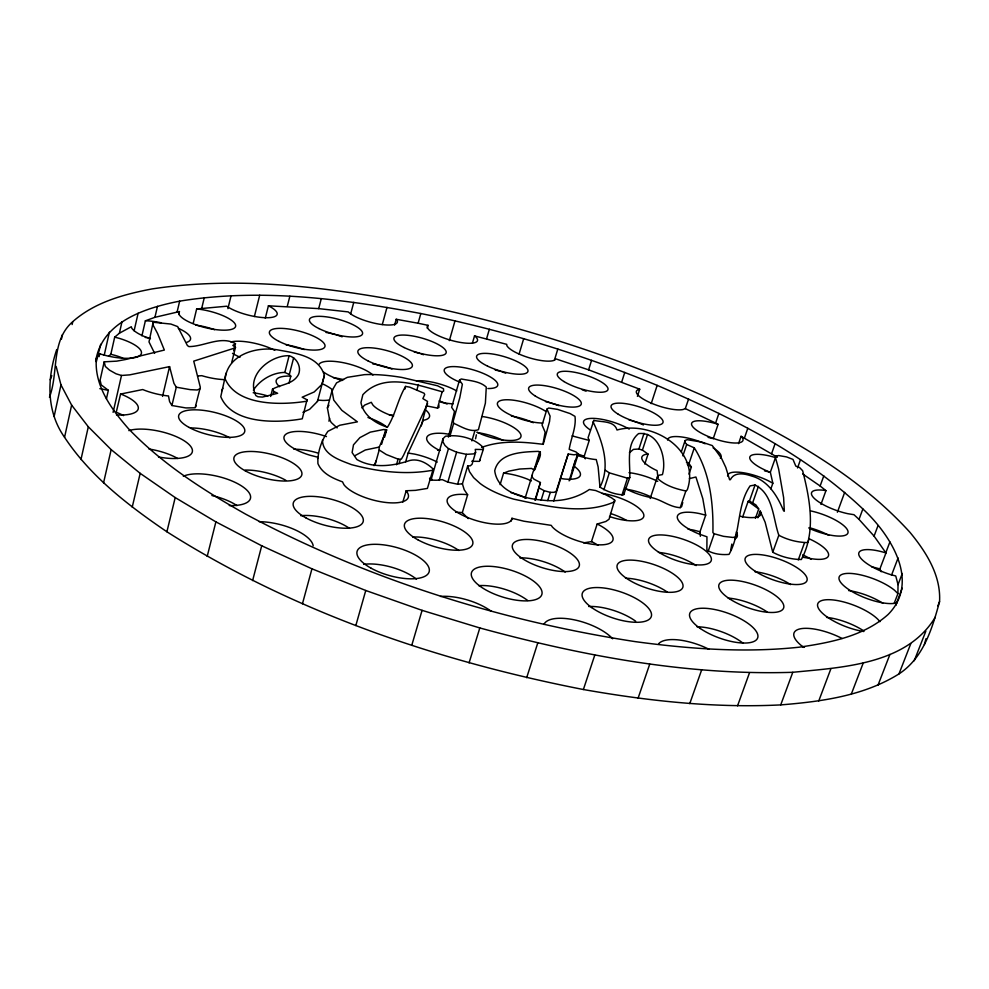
<?xml version="1.0" encoding="UTF-8"?>
<svg xmlns="http://www.w3.org/2000/svg" width="989" height="989" viewBox="0 0 989 989"><rect width="100%" height="100%" fill="white"/><g stroke="black" fill="none" stroke-linecap="round" stroke-linejoin="round"><path stroke-width="1.48" d="M96.39 358.043C93.955 385.438 111.324 409.087 128.422 428.633C162.097 463.816 203.462 490.309 245.631 514.144C366.684 578.899 499.519 620.758 635.037 641.601C689.37 648.932 744.519 653.049 799.211 647.189C830.476 642.615 863.756 636.236 888.085 614.503C920.833 581.52 890.1 534.159 862.878 508.964C804.242 453.419 730.71 416.938 657.166 385.364C580.926 353.901 501.658 329.832 420.82 313.525C341.65 298.69 259.823 288.096 179.652 301.151C145.952 307.74 102.015 321.487 95.797 360.725M894.143 603.438L897.913 593.623L898.024 584.635L895.75 575.957L891.126 574.77A31.265 9.507 20.6 0 1 858.848 554.866A31.265 9.507 20.6 0 1 885.192 552.703L885.959 552.962L879.864 569.021L881.162 571.729M576.686 455.163A29.534 9.012 17.5 0 0 594.945 459.477L596.243 459.539L598.122 466.882L599.977 487.144C606.875 491.533 615.418 494.661 623.614 494.859L629.808 477.464C630.216 462.939 625.926 443.974 638.56 433.602C658.921 431.266 667.179 458.537 662.407 474.596L659.008 475.227L657.351 476.908L650.181 498.505M624.306 494.302L624.343 492.843M49.45 397.281C58.858 372.247 50.513 341.057 72.753 321.66C94.721 302.214 123.848 294.302 152.046 288.936C239.35 275.721 328.212 287.193 414.304 303.536C513.254 323.7 610.139 354.285 702.388 395.439C777.465 430.586 853.532 470.257 910.016 532.391C926.075 551.936 941.095 575.301 939.55 601.658C932.219 628.472 923.516 657.858 898.964 673.929C863.681 695.972 821.402 701.597 780.717 704.897C714.577 708.223 648.45 701.003 583.386 689.518C437.2 660.924 293.177 611.919 166.894 531.773C128.471 505.577 90.506 476.55 64.557 437.299C46.211 411.288 46.978 378.651 56.719 349.537M116.195 412.45L120.584 394.055L142.713 389.542A32.996 10.731 13.1 0 0 167.5 395.872L168.476 395.934L169.601 401.621L171.913 405.515L185.858 407.938L195.105 407.802L200.31 387.255L193.733 361.133L234.776 348.017L235.493 347.238L232.835 345.408L235.481 343.69C220.98 335.333 204.29 346.583 188.924 346.595L187.403 345.557L177.674 326.593L170.899 324.058L153.159 322.241L149.005 341.922L154.643 353.345M195.834 406.838L195.909 405.403M153.159 322.241L152.949 324.837L157.572 333.466L164.347 350.057L125.554 359.514L116.702 361.146L104.191 361.826L100.087 380.159L101.212 384.894L108.345 390.309L106.429 398.79M324.367 375.486L321.969 384.313L314.23 391.941L302.177 397.195L307.035 399.791L306.899 401.175C282.112 405.218 237.1 406.368 225.158 378.898C227.544 354.532 256.621 346.212 277.501 349.859C294.586 353.036 318.817 355.657 324.367 375.486L317.444 401.435L309.656 409.298L302.943 412.339M225.999 373.212L220.77 396.663C232.205 424.516 277.649 423.205 302.263 418.804L307.035 399.791M757.821 517.803L760.182 511.103L765.14 522.229L772.743 552.233C781.298 556.894 791.732 559.465 801.35 559.514C816.172 531.983 809.979 499.433 802.635 470.702L799.557 467.525L795.799 466.103L792.993 459.415L786.552 456.918L778.664 455.546L776.044 456.016L770.443 471.914M802.499 557.203L808.26 558.117A31.401 9.828 19.9 0 0 828.621 554.866A31.401 9.828 19.9 0 0 808.594 538.548M421.265 425.888L427.557 401.46L422.872 398.592L424.726 394.549L424.12 393.263L409.78 387.181L405.589 386.402C397.924 399.062 395.452 414.626 387.453 427.211C375.672 423.601 363.445 415.429 360.948 402.61L362.852 394.71C384.066 372.074 416.826 384.956 442.182 391.731L443.628 391.051L443.529 388.739L437.509 385.772L401.954 377.464A93.906 29.188 15.9 0 0 364.471 374.646L347.399 377.328L336.557 382.879L331.995 390.704L327.408 407.901L329.522 419.299L331.179 422.439L337.125 427.916M700.348 536.298L700.002 531.748L705.689 515.17L699.47 513.575A31.599 10.15 19 0 0 677.28 517.136A31.599 10.15 19 0 0 699.643 534.245L706.95 536.804L706.888 550.057C713.118 554.149 721.723 555.039 729.041 554.384C741.082 533.17 736.348 505.874 750.095 485.883L755.04 485.018C773.225 493.87 772.928 518.409 778.825 535.247C787.429 539.883 797.851 542.454 807.506 542.59L808.643 540.34M730.71 549.995L731.86 544.061M475.561 438.807L476.389 434.801M61.454 339.091L62.406 334.641M72.123 324.565L72.753 321.66M54.123 416.48L60.972 384.894L56.113 366.326M64.557 437.299L71.628 405.119L60.972 384.894M535.408 500.298L540.414 482.533L534.011 479.195L532.342 477.304C530.215 471.419 545.891 453.283 538.325 451.367C523.169 451.948 498.938 452.319 494.723 470.739C497.615 493.424 525.975 498.827 544.667 500.372C560.429 501.918 576.389 498.419 589.382 489.481L595.65 490.532L605.058 494.426L611.598 497.85L614.688 500.187L614.725 501.744C583.164 515.628 546.151 505.985 513.736 499.148A46.879 15.589 17 0 1 480.11 483.473L473.62 477.625L469.503 471.704L467.686 465.992L470.344 465.794L472.074 464.261L475.61 452.356L475.264 449.389L482.941 449.538L483.398 447.671C474.164 437.83 458.5 434.344 445.507 436.236L442.985 438.696L431.031 479.974M96.341 361.714L100.73 344.234M99.085 356.683L99.741 353.753L100.94 354.173A32.13 10.001 12.8 0 0 140.141 355.348A32.13 10.001 12.8 0 0 119.236 338.337L114.687 337.15L110.83 354.297L108.567 356.25M104.191 355.335L109.383 332.143M80.974 459.539L88.305 426.778L71.628 405.119M114.687 337.15L119.397 333.206L121.968 321.808M113.105 412.351L121.499 375.474L129.744 374.856L169.564 366.622L173.94 383.349L176.289 387.181L190.259 389.654L197.194 389.987L200.235 388.652M134.108 330.821L138.126 313.204M103.536 482.929L111.164 449.624L88.305 426.778M141.922 335.84L145.371 320.807L154.939 317.308L179.442 311.572L178.749 314.502M154.939 317.308L157.474 306.33M177.118 311.931L179.652 301.151M132.229 507.134L140.178 473.348L111.164 449.624M162.542 396.391L169.564 366.622M171.913 405.515L176.289 387.181M193.201 323.403L196.638 308.976L226.778 306.207A27.989 7.85 14.3 0 0 267.265 317.729A27.989 7.85 14.3 0 0 268.415 305.799L318.693 308.617L348.215 311.906L350.922 314.119A26.443 7.158 15.4 0 0 380.852 324.404A26.443 7.158 15.4 0 0 397.281 320.832L396.206 319.274L394.599 325.097M201.756 308.197L204.29 297.602M166.894 531.773L175.201 497.578L140.178 473.348M227.915 308.642L231.08 295.649M542.912 444.395L545.137 432.181L542.059 425.06L546.954 409.137L548.685 408.012L557.512 409.372L570.121 413.587L574.992 416.381C576.451 427.347 570.838 438.486 569.194 449.352L575.957 451.911L578.268 453.951L570.047 480.024M233.738 350.724L235.481 343.69M231.649 362.778L235.493 347.238M254.383 316.529L259.699 295.204M265.287 318.273L268.415 305.799M207.196 556.411L215.886 521.871L175.201 497.578M287.28 306.343L289.864 296.218M270.64 396.465L272.519 389.147C281.21 384.251 293.201 384.375 298.468 374.559C301.707 367.043 296.848 357.87 289.122 355.706C269.873 355.15 245.816 375.499 255.867 395.588L257.931 396.774L262.444 397.084L277.649 393.288L273.817 391.496L272.519 389.147M273.075 394.438L273.817 391.496M253.369 390.173C260.058 379.875 272.408 372.519 284.82 372.433L289.122 355.706M289.011 383.102L290.803 376.166L289.32 374.534L293.646 357.795M318.693 308.617L321.301 298.629M252.615 580.58L261.714 545.78L215.886 521.871M350.662 313.946L353.753 302.35M402.832 502.016L406.182 490.89A34.318 12.14 15.5 0 1 386.934 502.585A34.318 12.14 15.5 0 1 343.974 484.771L342.503 481.853C332.922 478.355 322.154 473.583 317.926 463.618C317.308 452.307 321.45 440.587 327.903 431.328L339.845 425.233L357.4 421.846L341.86 410.348L333.75 400.137L331.995 390.704M328.917 421.19L329.696 418.31M317.444 401.435L317.803 400.1L322.797 400.446A30.807 9.655 14.7 0 0 328.682 400.075M302.449 603.784L311.955 568.811L261.714 545.78M382.31 324.565L386.996 307.344M682.756 502.536L681.656 506.541L680.222 507.666C669.083 507.073 660.306 498.666 649.588 497.282A30.498 9.569 18.2 0 1 627.273 489.493L625.184 488.294M924.369 644.556L925.988 638.733M374.918 465.362L379.195 449.983L379.059 447.572L386.65 429.844L383.683 429.51L370.269 432.144L359.909 437.62L353.493 444.827L352.109 452.554L356.856 459.514C372.816 468.749 393.115 466.153 409.916 460.454C418.656 458.364 427.124 463.211 433.194 469.083L427.409 488.418L415.454 490.359L406.046 490.754M381.606 444.259L385.71 429.535M384.597 437.2L386.65 429.844M396.206 319.274L418.112 323.23L420.82 313.525M404.785 389.258L405.589 386.402M427.26 328.237L428.076 325.344L418.112 323.23M448.437 437.101L454.47 411.473L451.627 407.307L459.477 380.209L461.233 378.96C469.552 380.691 479.838 381.074 486.279 387.082L485.389 403.141L478.416 429.708C470.22 432.688 461.121 426.457 453.667 423.304L453.234 421.153L459.786 397.726L462.37 384.251L459.477 380.209M416.876 389.95L418.421 384.498M396.49 464.756L398.073 459.143L401.349 459.18L403.574 455.249L427.619 403.673M399.062 463.693L400.248 459.489M355.83 625.543L365.757 590.495L311.955 568.811M405.663 461.789L408.148 453.061L423.391 420.3A30.288 9.457 15.7 0 0 425.789 410.064M449.352 340.636L455.002 320.844M426.444 405.861L437.484 408.086L442.182 391.731M472.445 343.072L474.522 335.901L506.702 344.333L506.85 345.594A25.776 6.886 16.8 0 0 529.189 357.771A25.776 6.886 16.8 0 0 554.681 360.058L555.756 358.846L588.603 369.837L639.722 389.209L637.411 396.354M449.908 436.248L453.667 423.304M439.215 480.394L448.462 448.623L444.976 445.47L442.998 441.972L442.985 438.696M486.563 338.819L489.357 329.238M467.686 465.992L462.407 483.831L457.61 484.214L447.844 482.125L456.609 452.208L448.462 448.623M457.61 484.214L466.425 454.347L473.879 453.864L475.61 452.356M471.889 440.896L474.868 430.796M411.745 645.384L422.08 610.349L365.757 590.495M578.268 453.951L574.09 454.816L568.205 454.025L556.238 491.199L554.211 492.312L550.304 492.374L544.098 490.668L539.215 487.997M468.242 518.607L462.308 512.661L467.636 494.747L464.187 489.654L462.407 483.831M471.741 461.257L479.418 461.369L483.534 448.697M519.089 354.062L523.7 338.646M776.044 456.016L775.524 457.771L778.64 469.07L783.634 497.652L784.326 511.239L783.56 510.707C777.403 495.934 768.008 480.394 751.529 476.006C744.556 473.57 734.308 471.605 730.364 479.727L729.598 479.727L725.802 467.414L721.513 458.315L712.278 445.569L701.819 442.095L687.157 439.672L685.105 440.55L681.322 451.874M500.1 484.622L503.562 473.162L508.828 471.135L519.658 469.033L531.501 468.415L534.06 469.923M554.409 360.219L557.833 349.018M511.115 521.067L511.968 518.285L523.91 521.215L551.219 525.357L552.406 527.026A33.354 11.485 17.9 0 0 602.313 544.803A33.354 11.485 17.9 0 0 598.506 524.664L597.158 524.034L591.471 541.613L583.535 542.887M469.083 662.877L479.813 627.953C581.619 655.695 686.836 675.697 792.782 672.297C842.134 667.365 906.765 664.732 935.347 617.074M525.06 498.369L532.243 475.054M533.85 470.702L539.734 451.59M535 469.627L540.439 451.985M534.962 500.113L540.414 482.533M541.119 500.249L544.098 490.668M547.733 500.582L550.304 492.374M588.603 369.837L591.583 360.305M560.442 478.775L568.205 454.025M572.174 470.294L575.375 460.169M569.108 480.864L577.341 454.755M680.222 507.666L685.871 490.964L687.293 489.864C701.003 449.661 651.838 420.152 617 430.005C614.28 420.597 601.609 422.241 593.894 420.387L588.072 437.731L589.221 440.426L584.215 456.238L585.265 458.847M553.63 501.287L560.689 478.441L563.94 478.96A30.807 9.828 17.3 0 0 574.3 466.375M526.68 677.688L537.769 642.949M621.71 381.989L624.751 372.433M599.977 487.144C610.843 466.103 602.486 441.749 593.091 421.858L593.894 420.387M603.871 489.74L609.323 472.853L605.392 470.282M614.688 500.187L609.039 519.25L605.849 521.487L597.158 524.034M651.207 403.636L657.166 385.364M621.97 495.069L627.471 478.194L629.808 477.464M629.412 452.752L633.43 449.389L638.919 449.006L644.049 433.281M644.779 464.064L648.055 454.087L642.43 450.106L647.572 434.381M583.386 689.518L594.785 655.077M639.722 389.209L637.361 390.074A26.246 7.096 17.9 0 0 651.368 403.178A26.246 7.096 17.9 0 0 683.016 409.533L685.29 408.605L688.616 399.024M682.892 455.867L686.7 444.481L685.278 442.676L685.105 440.55M688.974 474.139L691.373 467.031L689.012 463.507L694.29 447.844L686.7 444.481M713.18 438.832L718.101 424.343L715.616 423.045L718.904 413.353M895.886 605.392L896.8 602.66L893.611 603.463A32.662 10.397 20.7 0 1 848.327 589.234A32.662 10.397 20.7 0 1 849.551 573.385A32.662 10.397 20.7 0 1 894.612 590.334L897.913 593.623M638.09 698.185L649.736 664.114M738.56 443.604L741.07 436.31L777.354 457.239M744.42 438.053L747.795 428.286M708.186 551.219L714.219 533.776L712.908 532.638C713.452 503.71 710.139 472.791 694.29 447.844M742.578 517.259L748.166 501.299L749.427 501.064L755.88 504.897L758.724 508.989L755.423 518.347M749.427 501.064L755.04 485.018M752.802 502.387L758.439 486.341M771.618 453.617L775.079 443.74M689.766 703.624L701.621 669.986M770.864 488.826L772.842 483.225L770.357 472.309A27.915 7.863 19.1 0 1 749.835 457.005A27.915 7.863 19.1 0 1 775.104 457.462M797.542 467.933L800.497 459.638M772.743 552.233L778.825 535.247M737.547 705.837L749.538 672.681M820.944 504.415L825.951 490.643L820.128 485.995L823.8 475.882M798.271 559.922L804.428 542.961M837.386 512.24L844.68 492.361M780.717 704.897L792.782 672.297M885.959 552.962L874.078 536.112L859.008 519.373L862.878 508.964M50.204 379.863L51.799 375.622M874.078 536.112L878.047 525.542M818.731 701.003L830.809 668.972M885.823 552.69L889.902 541.935M736.743 532.737L735.111 537.027L732.936 537.447L723.503 536.335L714.219 533.776M891.509 575.215L898.086 557.981M851.22 694.352L863.261 662.927M898.024 584.635L902.302 573.484M896.232 603.797L902.228 588.22M877.985 685.229L889.927 654.421M898.964 673.929L910.758 643.752M914.232 660.751L925.84 631.192M937.881 605.911L939.55 601.658M374.027 465.683L376.29 460.59M433.194 469.083L432.675 470.22C405.811 475.239 377.724 471.605 351.491 464.632C340.167 460.244 322.624 454.878 322.476 440.13M179.442 311.572L178.774 312.969A29.225 8.493 13.9 0 0 209.755 328.62A29.225 8.493 13.9 0 0 235.221 324.12A29.225 8.493 13.9 0 0 199.691 309.273L196.638 308.976M221.647 390.84L222.896 388.232M327.408 407.901L328.941 405.218M317.556 458.513L318.273 457.326L309.977 455.224A33.255 11.299 14.8 0 1 285.005 435.036A33.255 11.299 14.8 0 1 326.469 436.582M98.096 356.089L99.741 353.753M361.949 407.913L364.768 405.033L371.295 402.3L372.89 405.02A30.288 9.457 15.7 0 0 388.43 414.44L393.511 416.208M428.076 325.344L427.532 325.764A26.085 7.034 16.1 0 0 455.83 341.526A26.085 7.034 16.1 0 0 475.486 336.619L474.522 335.901M354.964 455.657L365.349 449.983L378.775 447.176M119.397 333.206L131.302 326.729L131.747 328.15A30.597 9.198 13.3 0 0 145.482 336.965L150.439 338.695M437.484 408.086L438.943 407.381L438.856 405.008M481.556 447.436C501.225 440.093 522.81 441.786 543.233 444.333L549.55 421.45L550.094 416.122L546.954 409.137M197.689 375.981L201.793 375.672A31.413 9.841 13.7 0 0 225.269 379.64M689.37 478.627L695.922 477.007L702.82 498.691L705.689 515.17M648.055 454.087L645.866 454.322A29.262 8.777 18.3 0 0 655.25 469.8L657.079 470.616L657.945 477.526M145.371 320.807L146.335 320.795A30.597 9.198 13.3 0 1 161.145 322.797M389.369 415.021L393.573 415.17M503.562 473.162L504.217 473.199A32.229 10.768 17 0 1 527.57 479.171L531.377 480.901M290.803 376.166L289.74 376.08A30.807 9.655 14.7 0 0 279.578 386.699M685.871 490.964C676.031 488.999 665.572 485.686 658.019 478.812L657.351 476.908M462.308 512.661L461.517 512.549A33.663 12.103 16.7 0 0 455.657 512.29M467.636 494.747L466.845 494.624A33.774 11.831 16.7 0 0 448.017 503.908A33.774 11.831 16.7 0 0 481.964 522.105A33.774 11.831 16.7 0 0 512.018 518.842L511.968 518.285M408.148 453.061L414.317 454.05A32.686 11.04 15.9 0 1 437.249 462.11M99.84 388.677L108.345 390.309M825.951 490.643L823.503 490.235A28.904 8.283 19.8 0 0 814.343 498.444A28.904 8.283 19.8 0 0 847.907 513.711L853.964 514.7L859.008 519.373M449.253 434.307L445.211 433.639A31.203 10.088 16.3 0 0 438.424 449.847M572.087 435.889L589.221 440.426M627.471 478.194L609.323 472.853M456.609 452.208L466.425 454.347M700.002 531.748L693.808 530.166A31.5 10.397 19.1 0 0 688.035 529.214M110.83 354.297L115.367 355.459A32.031 10.236 12.6 0 1 122.698 358.043M422.08 610.349L479.813 627.953M121.499 375.474L116.072 373.817L109.519 370.133L105.341 366.462L104.191 361.826M638.919 449.006L642.43 450.106M718.101 424.343L716.988 423.96A27.049 7.467 18.5 0 0 691.67 424.862A27.049 7.467 18.5 0 0 722.304 441.119A27.049 7.467 18.5 0 0 742.01 437.249L741.07 436.31M578.713 454.334L584.215 456.238M879.864 569.021L879.097 568.749A31.178 9.729 20.7 0 0 871.742 566.87M609.496 516.456L612.117 517.383A31.871 10.471 18.1 0 0 643.456 513.662A31.871 10.471 18.1 0 0 602.35 493.437M398.073 459.143L386.266 454.507L379.195 449.983M120.584 394.055L122.228 394.636A34.788 11.744 12.4 0 1 138.176 409.05A34.788 11.744 12.4 0 1 116.479 414.898M116.405 412.413L118.037 412.994A34.664 12.016 12.3 0 1 123.563 415.603M685.29 408.605L715.616 423.045M447.844 482.125L442.268 479.628L437.15 480.209A32.686 11.04 15.9 0 1 429.906 479.9M476.933 432.131L481.89 434.369A29.868 9.247 16.6 0 0 521.042 435.939A29.868 9.247 16.6 0 0 482.175 416.493M526.086 498.048L522.303 496.293A32.13 11.015 17 0 0 510.584 492.473M591.471 541.613L592.819 542.244A33.243 11.757 17.9 0 1 597.937 545.26M284.82 372.433L289.32 374.534M686.428 462.283L689.012 463.507M772.842 483.225L768.07 480.642A29.052 8.53 19.1 0 0 727.632 476.092M748.166 501.299L758.724 508.989M820.128 485.995L802.709 473.978M691.373 467.031L689.457 465.646A29.262 8.777 18.3 0 0 687.318 464.36M760.182 511.103L760.986 512.957A30.263 9.284 19 0 1 740.341 516.295M479.888 459.465L480.011 460.503M582.249 389.827A26.419 7.442 17.3 0 1 586.069 391.199M495.18 369.973A26.691 7.615 16.5 0 1 500.483 371.407M501.794 371.815A26.691 7.615 16.5 0 1 505.676 373.15M414.193 351.96A27.037 7.764 15.8 0 1 419.583 353.419M420.906 353.827A27.037 7.764 15.8 0 1 423.527 354.705M325.974 332.428A27.432 7.912 15 0 1 335.543 334.628M336.89 335.036A27.432 7.912 15 0 1 342.145 336.804M708.099 437.348A26.975 7.652 18.5 0 1 712.068 438.448M629.029 419.979A27.185 7.85 17.8 0 1 631.711 420.708M633.047 421.104A27.185 7.85 17.8 0 1 638.375 422.884M639.66 423.379A27.185 7.85 17.8 0 1 643.419 424.936M545.495 401.596A27.445 8.048 17.1 0 1 558.921 405.663M372.705 363.841A28.149 8.394 15.5 0 1 391.941 369.008M286.019 344.802A28.607 8.555 14.6 0 1 304.278 349.562M195.896 325.121A29.151 8.703 13.8 0 1 214.551 329.683M764.485 470.813A27.84 8.048 19.2 0 1 769.887 472.26M511.4 416.085A28.557 8.716 16.9 0 1 533.355 422.723M439.128 400.916A28.928 8.913 16 0 1 447.09 404.056M333.491 377.736A29.361 9.099 15.1 0 1 343.591 379.665M145.309 337.472A30.511 9.42 13.2 0 1 149.698 337.929M477.403 432.601A29.781 9.47 16.6 0 1 502.956 440.328M809.113 527.607A30.004 9.222 19.9 0 1 828.794 535.321M625.048 489.048A30.412 9.791 18.2 0 1 651.059 496.923M437.558 450.156A31.104 10.323 16.3 0 1 440.365 450.403M802.66 554.866A31.302 10.063 20 0 1 811.339 559.366M610.485 513.489A31.772 10.718 18.1 0 1 626.556 520.424M429.535 478.206A32.575 11.312 15.9 0 1 432.193 479.554M293.857 449.229A33.144 11.571 14.7 0 1 317.716 452.987M190.642 427.953A33.836 11.806 13.5 0 1 230.029 437.942M848.599 590.557A32.563 10.644 20.9 0 1 882.744 603.179M754.953 571.741A32.711 11.027 20 0 1 790.668 584.623M658.81 552.443A32.934 11.398 19 0 1 696.132 565.584M245.21 470.072A34.862 12.709 14.1 0 1 285.821 480.295M149.005 449.031A35.678 12.968 12.8 0 1 177.674 458.476M826.557 617.383A34.096 11.707 21 0 1 863.694 630.846M728.127 598.073A34.256 12.14 20 0 1 766.92 611.795M625.493 578.194A34.516 12.56 18.9 0 1 667.464 592.201M519.93 557.895A34.887 12.981 17.6 0 1 565.189 572.062M412.697 537.039A35.381 13.364 16.3 0 1 458.871 550.514M300.841 515.714A36.012 13.71 14.9 0 1 349.513 528.373M211.893 495.526A36.803 14.031 13.4 0 1 236.977 505.602M802.153 646.621A35.765 12.919 21.1 0 1 804.638 646.843M697.01 626.791A35.963 13.426 20 0 1 743.023 643.196M588.752 606.517A36.259 13.908 18.7 0 1 635.692 621.24M478.651 585.649A36.692 14.378 17.3 0 1 527.669 600.484M363.705 564.336A37.285 14.81 15.8 0 1 416.394 579.109M178.379 328.323A30.597 9.198 13.3 0 1 186.674 342.379M128.842 430.623A35.802 12.672 12.9 0 1 188.269 443.814A35.802 12.672 12.9 0 1 158.524 456.98M259.155 521.685A38.188 14.86 14.2 0 1 313.179 545.792M440.513 596.454A38.88 15.663 16.9 0 1 491.385 611.375M543.938 624.455A38.361 15.144 18.5 0 1 574.374 619.856A38.361 15.144 18.5 0 1 612.673 638.783M658.736 643.703A37.99 14.588 19.9 0 1 708.804 649.192M803.748 647.412A35.888 12.622 21 0 1 799.903 628.917A35.888 12.622 21 0 1 842.109 638.474M863.879 631.514A34.207 11.435 20.9 0 1 820.363 611.066A34.207 11.435 20.9 0 1 837.498 600.583A34.207 11.435 20.9 0 1 879.926 621.685M459.737 382.125A27.84 8.023 16.3 0 1 448.66 367.006A27.84 8.023 16.3 0 1 489.061 376.216A27.84 8.023 16.3 0 1 487.861 388.529M667.587 440.056A28.1 8.085 18.4 0 1 705.132 443.764M713.118 447.893A28.1 8.085 18.4 0 1 720.338 458.216M542.763 423.02A28.644 8.505 16.9 0 1 503.957 411.399A28.644 8.505 16.9 0 1 506.974 399.754A28.644 8.505 16.9 0 1 545.78 411.362M590.433 430.017A28.347 8.295 17.7 0 1 591.645 418.372A28.347 8.295 17.7 0 1 629.177 429.09M453.123 403.833A29.015 8.703 16 0 1 440.785 402.177M416.307 380.852A29.015 8.703 16 0 1 456.745 390.964M240.043 357.19A29.979 9.049 14.2 0 1 232.489 353.357M230.845 341.947A29.979 9.049 14.2 0 1 274.781 350.329M342.12 380.505A29.447 8.876 15.1 0 1 323.588 372.099M319.2 364.113A29.447 8.876 15.1 0 1 343.628 362.753A29.447 8.876 15.1 0 1 372.952 375.078M321.895 383.559A30.807 9.655 14.7 0 1 332.7 390.049M810.535 510.88A30.09 9 19.8 0 1 848.055 532.329A30.09 9 19.8 0 1 809.089 528.274M629.004 472.668A30.498 9.569 18.2 0 1 657.734 481.359M253.196 392.757A32.291 10.533 14.2 0 1 267.908 395.996M367.97 417.506A31.697 10.323 15.3 0 1 387.156 427.396M736.199 532.082A31.599 10.15 19 0 1 734.839 538.968M183.324 476.265A36.939 13.71 13.5 0 1 241.328 485.797A36.939 13.71 13.5 0 1 229.275 505.552M487.515 366.103A26.765 7.43 16.6 0 0 527.903 371.456A26.765 7.43 16.6 0 0 491.348 353.827A26.765 7.43 16.6 0 0 487.515 366.103M563.94 381.531A26.48 7.257 17.3 0 0 606.875 390.952A26.48 7.257 17.3 0 0 577.217 372.804A26.48 7.257 17.3 0 0 563.94 381.531M404.167 347.547A27.111 7.578 15.8 0 0 445.99 353.172A27.111 7.578 15.8 0 0 409.965 335.568A27.111 7.578 15.8 0 0 404.167 347.547M318.94 328.571A27.507 7.727 15.1 0 0 362.234 334.48A27.507 7.727 15.1 0 0 326.778 316.9A27.507 7.727 15.1 0 0 318.94 328.571M618.31 414.267A27.259 7.665 17.8 0 0 662.098 423.737A27.259 7.665 17.8 0 0 630.71 404.563A27.259 7.665 17.8 0 0 618.31 414.267M535.222 395.983A27.519 7.85 17.1 0 0 580.024 405.675A27.519 7.85 17.1 0 0 549.637 386.588A27.519 7.85 17.1 0 0 535.222 395.983M368.18 360.985A28.236 8.196 15.5 0 0 412.116 366.659A28.236 8.196 15.5 0 0 375.041 348.19A28.236 8.196 15.5 0 0 368.18 360.985M278.997 341.39A28.693 8.345 14.7 0 0 324.54 347.362A28.693 8.345 14.7 0 0 288.083 328.917A28.693 8.345 14.7 0 0 278.997 341.39M189.06 427.409A33.947 11.534 13.6 0 0 243.949 433.145A33.947 11.534 13.6 0 0 202.102 410.225A33.947 11.534 13.6 0 0 189.06 427.409M755.448 571.395A32.81 10.768 19.9 0 0 806.542 581.445A32.81 10.768 19.9 0 0 766.327 555.558A32.81 10.768 19.9 0 0 755.448 571.395M657.895 551.664A33.045 11.139 18.9 0 0 710.411 561.999A33.045 11.139 18.9 0 0 671.543 536.149A33.045 11.139 18.9 0 0 657.895 551.664M245.309 470.851A34.986 12.424 14.2 0 0 301.262 476.117A34.986 12.424 14.2 0 0 257.103 451.775A34.986 12.424 14.2 0 0 245.309 470.851M729.338 598.691A34.38 11.868 19.9 0 0 783.103 609.001A34.38 11.868 19.9 0 0 741.404 581.297A34.38 11.868 19.9 0 0 729.338 598.691M520.709 557.45A35.011 12.684 17.6 0 0 577.7 568.378A35.011 12.684 17.6 0 0 539.104 540.736A35.011 12.684 17.6 0 0 520.709 557.45M626.519 578.367A34.64 12.276 18.8 0 0 681.866 588.974A34.64 12.276 18.8 0 0 641.663 561.307A34.64 12.276 18.8 0 0 626.519 578.367M418.211 539.982A35.505 13.055 16.3 0 0 472.68 544.284A35.505 13.055 16.3 0 0 424.998 518.397A35.505 13.055 16.3 0 0 418.211 539.982M305.799 517.803A36.148 13.401 14.9 0 0 362.827 522.513A36.148 13.401 14.9 0 0 316.097 496.577A36.148 13.401 14.9 0 0 305.799 517.803M591.694 607.567A36.395 13.599 18.7 0 0 650.169 618.459A36.395 13.599 18.7 0 0 608.581 588.727A36.395 13.599 18.7 0 0 591.694 607.567M700.336 628.51A36.086 13.117 19.9 0 0 757.055 639.067A36.086 13.117 19.9 0 0 713.786 609.335A36.086 13.117 19.9 0 0 700.336 628.51M479.714 585.983A36.828 14.056 17.3 0 0 540.043 597.22A36.828 14.056 17.3 0 0 500.249 567.513A36.828 14.056 17.3 0 0 479.714 585.983M370.912 568.094A37.421 14.476 15.8 0 0 429.016 572.149A37.421 14.476 15.8 0 0 379.479 544.457A37.421 14.476 15.8 0 0 370.912 568.094"/></g></svg>
